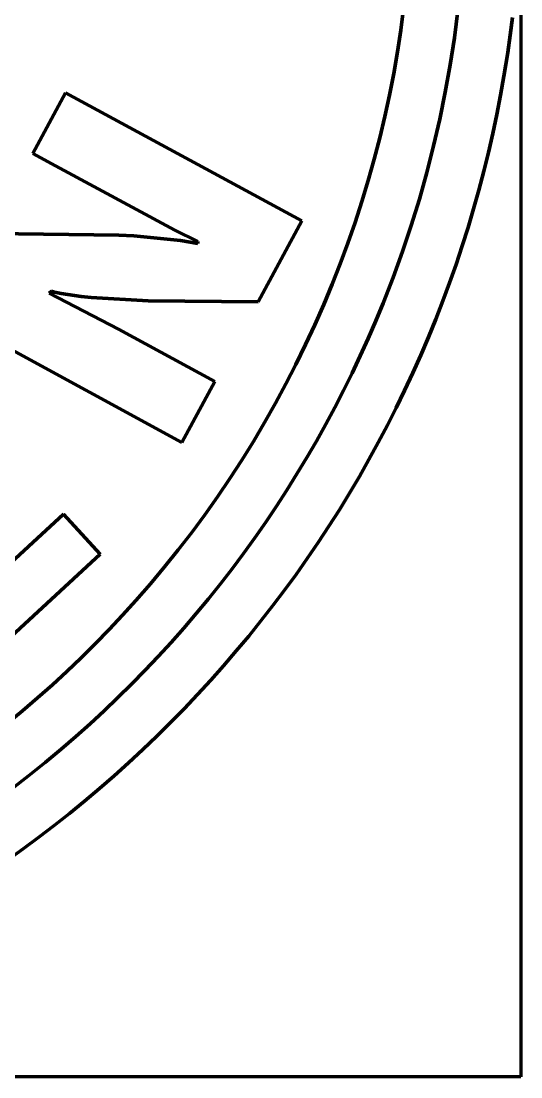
# Model space of a CAD drawing. Header units: millimetres. Extents: x 0 to 13.9, y 0 to 13.9.
# Drawn here: x 11 to 13.89, y 0 to 6.09 of the extents above; entities that cross this region are included whole.
import ezdxf

# ---------------------------------------------------------------- set-up
doc = ezdxf.new("R2010")
doc.units = ezdxf.units.MM
for name, color, linetype, lineweight in [('color#0059a5ff', 7, 'CONTINUOUS', 100), ('color#db0042ff', 7, 'CONTINUOUS', 100), ('color#ffffffff', 7, 'CONTINUOUS', 100)]:
    doc.layers.add(name, color=color, linetype=linetype, lineweight=lineweight)

msp = doc.modelspace()

# ---------------------------------------------------------------- linework, layer by layer
at = {"layer": 'color#0059a5ff'}
for p, q in [((13.5047, 5.9984), (13.5253, 6.1561)), ((13.8395, 6.1158), (13.8269, 6.0138)), ((13.4804, 5.8411), (13.5047, 5.9984)), ((13.8269, 6.0138), (13.8126, 5.912)), ((13.8126, 5.912), (13.802, 5.8442)), ((13.4522, 5.6846), (13.4804, 5.8411)), ((13.802, 5.8442), (13.7905, 5.7766)), ((13.7905, 5.7766), (13.771, 5.6661)), ((13.4204, 5.5287), (13.4522, 5.6846)), ((13.771, 5.6661), (13.7496, 5.5558)), ((13.7496, 5.5558), (13.7264, 5.446)), ((13.3848, 5.3737), (13.4204, 5.5287)), ((13.7264, 5.446), (13.7014, 5.3365)), ((13.3454, 5.2196), (13.3848, 5.3737)), ((13.7014, 5.3365), (13.6747, 5.2275)), ((13.3023, 5.0665), (13.3454, 5.2196)), ((13.6747, 5.2275), (13.6461, 5.1189)), ((13.2555, 4.9144), (13.3023, 5.0665)), ((13.6461, 5.1189), (13.6158, 5.0108)), ((13.6158, 5.0108), (13.5837, 4.9032)), ((13.2049, 4.7636), (13.2555, 4.9144)), ((13.5837, 4.9032), (13.5498, 4.7962)), ((13.1506, 4.614), (13.2049, 4.7636)), ((13.5498, 4.7962), (13.5142, 4.6897)), ((13.5142, 4.6897), (13.4769, 4.5838)), ((13.0925, 4.4657), (13.1506, 4.614)), ((13.4769, 4.5838), (13.4379, 4.4786)), ((13.0504, 4.3635), (13.0925, 4.4657)), ((13.4379, 4.4786), (13.3971, 4.374)), ((13.0065, 4.2621), (13.0504, 4.3635)), ((13.3971, 4.374), (13.3547, 4.27)), ((13.3547, 4.27), (13.3106, 4.1668)), ((12.9609, 4.1614), (13.0065, 4.2621)), ((12.9136, 4.0615), (12.9609, 4.1614)), ((13.3106, 4.1668), (13.2649, 4.0642)), ((12.8647, 3.9624), (12.9136, 4.0615)), ((13.2649, 4.0642), (13.2174, 3.9625)), ((12.8141, 3.8641), (12.8647, 3.9624)), ((13.2174, 3.9625), (13.1684, 3.8615)), ((12.7618, 3.7668), (12.8141, 3.8641)), ((13.1684, 3.8615), (13.1177, 3.7613)), ((12.7079, 3.6703), (12.7618, 3.7668)), ((13.1177, 3.7613), (13.0654, 3.662)), ((12.6524, 3.5747), (12.7079, 3.6703)), ((13.0654, 3.662), (13.0115, 3.5635)), ((12.5953, 3.4801), (12.6524, 3.5747)), ((13.0115, 3.5635), (12.956, 3.4659)), ((12.5367, 3.3864), (12.5953, 3.4801)), ((12.956, 3.4659), (12.8989, 3.3692)), ((12.4765, 3.2937), (12.5367, 3.3864)), ((12.8989, 3.3692), (12.8402, 3.2735)), ((12.4148, 3.202), (12.4765, 3.2937)), ((12.8402, 3.2735), (12.78, 3.1788)), ((12.3515, 3.1114), (12.4148, 3.202)), ((12.78, 3.1788), (12.7182, 3.085)), ((12.2868, 3.0218), (12.3515, 3.1114)), ((12.7182, 3.085), (12.655, 2.9923)), ((12.2206, 2.9333), (12.2868, 3.0218)), ((12.655, 2.9923), (12.5901, 2.9006)), ((12.1529, 2.8459), (12.2206, 2.9333)), ((12.5901, 2.9006), (12.5238, 2.81)), ((12.0838, 2.7597), (12.1529, 2.8459)), ((12.5238, 2.81), (12.4563, 2.7204)), ((12.0133, 2.6746), (12.0838, 2.7597)), ((12.4563, 2.7204), (12.3874, 2.6319)), ((11.9414, 2.5906), (12.0133, 2.6746)), ((12.3874, 2.6319), (12.317, 2.5445)), ((11.8681, 2.5079), (11.9414, 2.5906)), ((11.7934, 2.4264), (11.8681, 2.5079)), ((12.317, 2.5445), (12.2452, 2.4583)), ((12.2452, 2.4583), (12.172, 2.3733)), ((11.7174, 2.3462), (11.7934, 2.4264)), ((11.6401, 2.2672), (11.7174, 2.3462)), ((12.172, 2.3733), (12.0975, 2.2894)), ((11.5614, 2.1896), (11.6401, 2.2672)), ((12.0975, 2.2894), (12.0216, 2.2068)), ((12.0216, 2.2068), (11.9443, 2.1254)), ((11.4815, 2.1132), (11.5614, 2.1896)), ((11.4003, 2.0382), (11.4815, 2.1132)), ((11.9443, 2.1254), (11.8658, 2.0453)), ((11.3179, 1.9646), (11.4003, 2.0382)), ((11.8658, 2.0453), (11.786, 1.9664)), ((11.2342, 1.8924), (11.3179, 1.9646)), ((11.786, 1.9664), (11.705, 1.8888)), ((11.1403, 1.8139), (11.2342, 1.8924)), ((11.705, 1.8888), (11.6227, 1.8126)), ((11.045, 1.7372), (11.1403, 1.8139)), ((11.6227, 1.8126), (11.5392, 1.7376)), ((10.9482, 1.6623), (11.045, 1.7372)), ((11.5392, 1.7376), (11.4545, 1.664)), ((11.4545, 1.664), (11.3686, 1.5918)), ((11.3686, 1.5918), (11.2816, 1.521)), ((11.2816, 1.521), (11.1935, 1.4516)), ((11.1935, 1.4516), (11.1042, 1.3836)), ((11.1042, 1.3836), (11.0139, 1.317)), ((11.0139, 1.317), (10.9225, 1.2519))]:
    msp.add_line(p, q, dxfattribs=at)
at = {"layer": 'color#db0042ff'}
for p, q in [((13.2074, 6.136), (13.1947, 6.0427)), ((13.1947, 6.0427), (13.1757, 5.9171)), ((13.1757, 5.9171), (13.154, 5.7919)), ((13.154, 5.7919), (13.1298, 5.6672)), ((11.2589, 5.68), (11.0704, 5.3301)), ((12.6243, 4.9418), (11.2589, 5.68)), ((13.1298, 5.6672), (13.1029, 5.5431)), ((13.1029, 5.5431), (13.0736, 5.4196)), ((13.0736, 5.4196), (13.0417, 5.2967)), ((11.0704, 5.3301), (11.2016, 5.2595)), ((11.2016, 5.2595), (11.8895, 4.888)), ((13.0417, 5.2967), (13.0073, 5.1744)), ((13.0073, 5.1744), (12.9705, 5.0529)), ((12.9705, 5.0529), (12.9312, 4.9322)), ((12.3711, 4.4743), (12.6243, 4.9418)), ((11.8895, 4.888), (12.0226, 4.8211)), ((12.9312, 4.9322), (12.8895, 4.8123)), ((11.5668, 4.8587), (10.8192, 4.8685)), ((11.653, 4.8544), (11.5668, 4.8587)), ((11.9218, 4.8284), (11.653, 4.8544)), ((12.023, 4.8096), (11.9218, 4.8284)), ((12.0226, 4.8211), (12.023, 4.8096)), ((12.8895, 4.8123), (12.8453, 4.6932)), ((12.8453, 4.6932), (12.7988, 4.5751)), ((12.7988, 4.5751), (12.7499, 4.4579)), ((11.1642, 4.5237), (11.1767, 4.5346)), ((11.5649, 4.3162), (11.1642, 4.5237)), ((11.1767, 4.5346), (11.1956, 4.5302)), ((11.1956, 4.5302), (11.2336, 4.5222)), ((11.2336, 4.5222), (11.2718, 4.5154)), ((11.2718, 4.5154), (11.3101, 4.5096)), ((11.3101, 4.5096), (11.3486, 4.5047)), ((11.3486, 4.5047), (11.4065, 4.4988)), ((11.4065, 4.4988), (11.736, 4.4801)), ((11.736, 4.4801), (12.3711, 4.4743)), ((12.7499, 4.4579), (12.6987, 4.3417)), ((10.5679, 4.4023), (11.93, 3.6625)), ((12.6987, 4.3417), (12.6452, 4.2266)), ((12.1211, 4.0145), (11.5649, 4.3162)), ((12.6452, 4.2266), (12.5893, 4.1125)), ((12.5893, 4.1125), (12.5312, 3.9996)), ((11.93, 3.6625), (12.1211, 4.0145)), ((12.5312, 3.9996), (12.4709, 3.8879)), ((12.4709, 3.8879), (12.4083, 3.7774)), ((12.4083, 3.7774), (12.3435, 3.6682)), ((12.3435, 3.6682), (12.2766, 3.5603)), ((12.2766, 3.5603), (12.2074, 3.4538)), ((12.2074, 3.4538), (12.1362, 3.3487)), ((12.1362, 3.3487), (12.0628, 3.2451)), ((11.2469, 3.2484), (10.7576, 2.797)), ((11.4584, 3.018), (11.2469, 3.2484)), ((12.0628, 3.2451), (11.9873, 3.143)), ((11.9873, 3.143), (11.9098, 3.0424)), ((10.6531, 2.2729), (11.4584, 3.018)), ((11.9098, 3.0424), (11.8302, 2.9434)), ((11.8302, 2.9434), (11.7486, 2.8461)), ((11.7486, 2.8461), (11.665, 2.7505)), ((11.665, 2.7505), (11.5884, 2.6656)), ((11.5884, 2.6656), (11.5102, 2.5822)), ((11.5102, 2.5822), (11.4304, 2.5002)), ((11.4304, 2.5002), (11.3492, 2.4196)), ((11.3492, 2.4196), (11.2666, 2.3406)), ((11.2666, 2.3406), (11.1825, 2.2631)), ((11.1825, 2.2631), (11.097, 2.1871)), ((11.097, 2.1871), (11.0102, 2.1127)), ((11.0102, 2.1127), (10.922, 2.0398))]:
    msp.add_line(p, q, dxfattribs=at)
at = {"layer": 'color#ffffffff'}
for p, q in [((13.8889, 6.7649), (13.8889, 0)), ((13.5253, 6.1561), (13.5047, 5.9984)), ((13.1947, 6.0427), (13.2074, 6.136)), ((13.8269, 6.0138), (13.8395, 6.1158)), ((13.1757, 5.9171), (13.1947, 6.0427)), ((13.5047, 5.9984), (13.4804, 5.8411)), ((13.8126, 5.912), (13.8269, 6.0138)), ((13.154, 5.7919), (13.1757, 5.9171)), ((13.802, 5.8442), (13.8126, 5.912)), ((13.1298, 5.6672), (13.154, 5.7919)), ((13.4804, 5.8411), (13.4522, 5.6846)), ((13.7905, 5.7766), (13.802, 5.8442)), ((13.771, 5.6661), (13.7905, 5.7766)), ((11.0704, 5.3301), (11.2589, 5.68)), ((11.2589, 5.68), (12.6243, 4.9418)), ((13.4522, 5.6846), (13.4204, 5.5287)), ((13.1029, 5.5431), (13.1298, 5.6672)), ((13.7496, 5.5558), (13.771, 5.6661)), ((13.7264, 5.446), (13.7496, 5.5558)), ((13.0736, 5.4196), (13.1029, 5.5431)), ((13.4204, 5.5287), (13.3848, 5.3737)), ((13.7014, 5.3365), (13.7264, 5.446)), ((13.0417, 5.2967), (13.0736, 5.4196)), ((13.3848, 5.3737), (13.3454, 5.2196)), ((11.2016, 5.2595), (11.0704, 5.3301)), ((13.6747, 5.2275), (13.7014, 5.3365)), ((11.8895, 4.888), (11.2016, 5.2595)), ((13.0073, 5.1744), (13.0417, 5.2967)), ((13.3454, 5.2196), (13.3023, 5.0665)), ((13.6461, 5.1189), (13.6747, 5.2275)), ((12.9705, 5.0529), (13.0073, 5.1744)), ((13.3023, 5.0665), (13.2555, 4.9144)), ((13.6158, 5.0108), (13.6461, 5.1189)), ((12.9312, 4.9322), (12.9705, 5.0529)), ((13.5837, 4.9032), (13.6158, 5.0108)), ((12.6243, 4.9418), (12.3711, 4.4743)), ((12.0226, 4.8211), (11.8895, 4.888)), ((12.8895, 4.8123), (12.9312, 4.9322)), ((13.2555, 4.9144), (13.2049, 4.7636)), ((13.5498, 4.7962), (13.5837, 4.9032)), ((10.8192, 4.8685), (11.5668, 4.8587)), ((11.5668, 4.8587), (11.653, 4.8544)), ((11.653, 4.8544), (11.9218, 4.8284)), ((11.9218, 4.8284), (12.023, 4.8096)), ((12.023, 4.8096), (12.0226, 4.8211)), ((12.8453, 4.6932), (12.8895, 4.8123)), ((13.2049, 4.7636), (13.1506, 4.614)), ((13.5142, 4.6897), (13.5498, 4.7962)), ((12.7988, 4.5751), (12.8453, 4.6932)), ((13.4769, 4.5838), (13.5142, 4.6897)), ((12.7499, 4.4579), (12.7988, 4.5751)), ((13.1506, 4.614), (13.0925, 4.4657)), ((13.4379, 4.4786), (13.4769, 4.5838)), ((11.1767, 4.5346), (11.1642, 4.5237)), ((11.1642, 4.5237), (11.5649, 4.3162)), ((11.1956, 4.5302), (11.1767, 4.5346)), ((11.2336, 4.5222), (11.1956, 4.5302)), ((11.2718, 4.5154), (11.2336, 4.5222)), ((11.3101, 4.5096), (11.2718, 4.5154)), ((11.3486, 4.5047), (11.3101, 4.5096)), ((11.4065, 4.4988), (11.3486, 4.5047)), ((11.736, 4.4801), (11.4065, 4.4988)), ((12.3711, 4.4743), (11.736, 4.4801)), ((12.6987, 4.3417), (12.7499, 4.4579)), ((13.0925, 4.4657), (13.0504, 4.3635)), ((13.3971, 4.374), (13.4379, 4.4786)), ((11.93, 3.6625), (10.5679, 4.4023)), ((12.6452, 4.2266), (12.6987, 4.3417)), ((13.0504, 4.3635), (13.0065, 4.2621)), ((13.3547, 4.27), (13.3971, 4.374)), ((11.5649, 4.3162), (12.1211, 4.0145)), ((13.3106, 4.1668), (13.3547, 4.27)), ((12.5893, 4.1125), (12.6452, 4.2266)), ((13.0065, 4.2621), (12.9609, 4.1614)), ((12.9609, 4.1614), (12.9136, 4.0615)), ((13.2649, 4.0642), (13.3106, 4.1668)), ((12.5312, 3.9996), (12.5893, 4.1125)), ((12.9136, 4.0615), (12.8647, 3.9624)), ((13.2174, 3.9625), (13.2649, 4.0642)), ((12.1211, 4.0145), (11.93, 3.6625)), ((12.4709, 3.8879), (12.5312, 3.9996)), ((12.8647, 3.9624), (12.8141, 3.8641)), ((13.1684, 3.8615), (13.2174, 3.9625)), ((12.4083, 3.7774), (12.4709, 3.8879)), ((12.8141, 3.8641), (12.7618, 3.7668)), ((13.1177, 3.7613), (13.1684, 3.8615)), ((12.3435, 3.6682), (12.4083, 3.7774)), ((12.7618, 3.7668), (12.7079, 3.6703)), ((13.0654, 3.662), (13.1177, 3.7613)), ((12.2766, 3.5603), (12.3435, 3.6682)), ((12.7079, 3.6703), (12.6524, 3.5747)), ((13.0115, 3.5635), (13.0654, 3.662)), ((12.2074, 3.4538), (12.2766, 3.5603)), ((12.6524, 3.5747), (12.5953, 3.4801)), ((12.956, 3.4659), (13.0115, 3.5635)), ((12.5953, 3.4801), (12.5367, 3.3864)), ((12.1362, 3.3487), (12.2074, 3.4538)), ((12.8989, 3.3692), (12.956, 3.4659)), ((12.5367, 3.3864), (12.4765, 3.2937)), ((12.8402, 3.2735), (12.8989, 3.3692)), ((12.0628, 3.2451), (12.1362, 3.3487)), ((12.4765, 3.2937), (12.4148, 3.202)), ((10.7576, 2.797), (11.2469, 3.2484)), ((11.2469, 3.2484), (11.4584, 3.018)), ((11.9873, 3.143), (12.0628, 3.2451)), ((12.78, 3.1788), (12.8402, 3.2735)), ((12.4148, 3.202), (12.3515, 3.1114)), ((12.7182, 3.085), (12.78, 3.1788)), ((11.9098, 3.0424), (11.9873, 3.143)), ((12.3515, 3.1114), (12.2868, 3.0218)), ((12.655, 2.9923), (12.7182, 3.085)), ((11.4584, 3.018), (10.6531, 2.2729)), ((11.8302, 2.9434), (11.9098, 3.0424)), ((12.2868, 3.0218), (12.2206, 2.9333)), ((12.5901, 2.9006), (12.655, 2.9923)), ((11.7486, 2.8461), (11.8302, 2.9434)), ((12.2206, 2.9333), (12.1529, 2.8459)), ((12.5238, 2.81), (12.5901, 2.9006)), ((11.665, 2.7505), (11.7486, 2.8461)), ((12.1529, 2.8459), (12.0838, 2.7597)), ((12.4563, 2.7204), (12.5238, 2.81)), ((11.5884, 2.6656), (11.665, 2.7505)), ((12.0838, 2.7597), (12.0133, 2.6746)), ((12.3874, 2.6319), (12.4563, 2.7204)), ((11.5102, 2.5822), (11.5884, 2.6656)), ((12.0133, 2.6746), (11.9414, 2.5906)), ((12.317, 2.5445), (12.3874, 2.6319)), ((11.4304, 2.5002), (11.5102, 2.5822)), ((11.9414, 2.5906), (11.8681, 2.5079)), ((11.3492, 2.4196), (11.4304, 2.5002)), ((11.8681, 2.5079), (11.7934, 2.4264)), ((12.2452, 2.4583), (12.317, 2.5445)), ((12.172, 2.3733), (12.2452, 2.4583)), ((11.2666, 2.3406), (11.3492, 2.4196)), ((11.7934, 2.4264), (11.7174, 2.3462)), ((11.1825, 2.2631), (11.2666, 2.3406)), ((11.7174, 2.3462), (11.6401, 2.2672)), ((12.0975, 2.2894), (12.172, 2.3733)), ((11.097, 2.1871), (11.1825, 2.2631)), ((11.6401, 2.2672), (11.5614, 2.1896)), ((12.0216, 2.2068), (12.0975, 2.2894)), ((11.9443, 2.1254), (12.0216, 2.2068)), ((11.0102, 2.1127), (11.097, 2.1871)), ((11.5614, 2.1896), (11.4815, 2.1132)), ((10.922, 2.0398), (11.0102, 2.1127)), ((11.4815, 2.1132), (11.4003, 2.0382)), ((11.8658, 2.0453), (11.9443, 2.1254)), ((11.4003, 2.0382), (11.3179, 1.9646)), ((11.786, 1.9664), (11.8658, 2.0453)), ((11.3179, 1.9646), (11.2342, 1.8924)), ((11.705, 1.8888), (11.786, 1.9664)), ((11.2342, 1.8924), (11.1403, 1.8139)), ((11.6227, 1.8126), (11.705, 1.8888)), ((11.1403, 1.8139), (11.045, 1.7372)), ((11.5392, 1.7376), (11.6227, 1.8126)), ((11.045, 1.7372), (10.9482, 1.6623)), ((11.4545, 1.664), (11.5392, 1.7376)), ((11.3686, 1.5918), (11.4545, 1.664)), ((11.2816, 1.521), (11.3686, 1.5918)), ((11.1935, 1.4516), (11.2816, 1.521)), ((11.1042, 1.3836), (11.1935, 1.4516)), ((11.0139, 1.317), (11.1042, 1.3836)), ((10.9225, 1.2519), (11.0139, 1.317)), ((13.8889, 0), (7.1197, 0))]:
    msp.add_line(p, q, dxfattribs=at)

doc.saveas('drawing.dxf')
